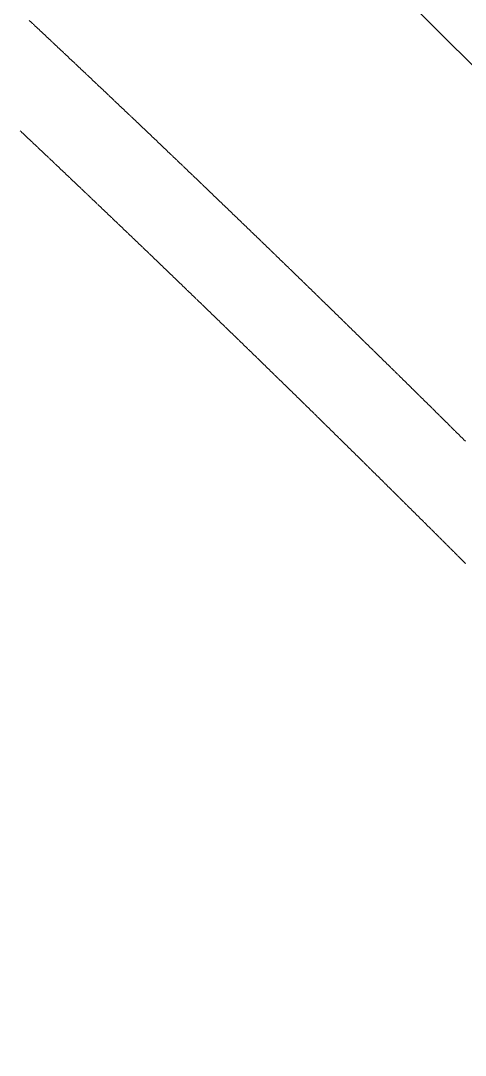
# Model space of a CAD drawing. Extents: x 174934 to 192674, y 648863 to 672607.
# Drawn here: x 185142.8 to 185194.1, y 656664.4 to 656783.9 of the extents above; entities that cross this region are included whole.
import ezdxf

# ---------------------------------------------------------------- set-up
doc = ezdxf.new("R2010")
doc.units = 0
doc.layers.add('pbitul', color=14, linetype='Continuous', lineweight=0)
doc.layers.add('pspecial', color=7, linetype='Continuous', lineweight=0)

msp = doc.modelspace()

# ---------------------------------------------------------------- linework, layer by layer
at = {"layer": 'pbitul', "flags": 128}
msp.add_lwpolyline([(185428.68, 656538.76), (185351.13, 656623.28), (185286.91, 656693.3), (185246.9, 656735.37), (185225.85, 656755.57), (185221.7, 656751.7), (185213.51, 656760.19), (185186.44, 656787.23), (185168.17, 656803), (185129.72, 656835.45), (185091.72, 656867.97), (185044.99, 656907.71), (185037.33, 656914.23), (185026.06, 656923.81), (184977.27, 656964.79), (184907.1, 657024.53)], dxfattribs=at)
at = {"layer": 'pspecial', "flags": 128}
for points in [[(185143.74, 656783.91), (185143.82, 656783.84), (185143.89, 656783.77), (185143.96, 656783.7), (185144.03, 656783.63), (185144.11, 656783.57), (185144.18, 656783.5), (185144.25, 656783.43), (185144.33, 656783.36), (185144.4, 656783.29), (185144.47, 656783.22), (185144.54, 656783.16), (185144.62, 656783.09), (185144.69, 656783.02), (185144.76, 656782.95), (185144.84, 656782.88), (185144.91, 656782.81), (185144.98, 656782.74), (185145.05, 656782.68), (185145.13, 656782.61), (185145.2, 656782.54), (185145.27, 656782.47), (185145.35, 656782.4), (185145.42, 656782.33), (185145.49, 656782.27), (185145.56, 656782.2), (185145.64, 656782.13), (185145.71, 656782.06), (185145.78, 656781.99), (185145.86, 656781.92), (185145.93, 656781.85), (185146, 656781.79), (185146.07, 656781.72), (185146.15, 656781.65), (185146.22, 656781.58), (185146.29, 656781.51), (185146.37, 656781.44), (185146.44, 656781.37), (185146.51, 656781.31), (185146.58, 656781.24), (185146.66, 656781.17), (185146.73, 656781.1), (185146.8, 656781.03), (185146.88, 656780.96), (185146.95, 656780.89), (185147.02, 656780.83), (185147.09, 656780.76), (185147.17, 656780.69), (185147.24, 656780.62), (185147.31, 656780.55), (185147.39, 656780.48), (185147.46, 656780.41), (185147.53, 656780.35), (185147.6, 656780.28), (185147.68, 656780.21), (185147.75, 656780.14), (185147.82, 656780.07), (185147.89, 656780), (185147.97, 656779.93), (185148.04, 656779.87), (185148.11, 656779.8), (185148.19, 656779.73), (185148.26, 656779.66), (185148.33, 656779.59), (185148.4, 656779.52), (185148.48, 656779.45), (185148.55, 656779.39), (185148.62, 656779.32), (185148.69, 656779.25), (185148.77, 656779.18), (185148.84, 656779.11), (185148.91, 656779.04), (185148.99, 656778.97), (185149.06, 656778.91), (185149.13, 656778.84), (185149.2, 656778.77), (185149.28, 656778.7), (185149.35, 656778.63), (185149.42, 656778.56), (185149.49, 656778.49), (185149.57, 656778.42), (185149.64, 656778.36), (185149.71, 656778.29), (185149.79, 656778.22), (185149.86, 656778.15), (185149.93, 656778.08), (185150, 656778.01), (185150.08, 656777.94), (185150.15, 656777.88), (185150.22, 656777.81), (185150.29, 656777.74), (185150.37, 656777.67), (185150.44, 656777.6), (185150.51, 656777.53), (185150.58, 656777.46), (185150.66, 656777.39), (185150.73, 656777.33), (185150.8, 656777.26), (185150.88, 656777.19), (185150.95, 656777.12), (185151.02, 656777.05), (185151.09, 656776.98), (185151.17, 656776.91), (185151.24, 656776.84), (185151.31, 656776.78), (185151.38, 656776.71), (185151.46, 656776.64), (185151.53, 656776.57), (185151.6, 656776.5), (185151.67, 656776.43), (185151.75, 656776.36), (185151.82, 656776.29), (185151.89, 656776.23), (185151.97, 656776.16), (185152.04, 656776.09), (185152.11, 656776.02), (185152.18, 656775.95), (185152.26, 656775.88), (185152.33, 656775.81), (185152.4, 656775.74), (185152.47, 656775.68), (185152.55, 656775.61), (185152.62, 656775.54), (185152.69, 656775.47), (185152.76, 656775.4), (185152.84, 656775.33), (185152.91, 656775.26), (185152.98, 656775.19), (185153.05, 656775.13), (185153.13, 656775.06), (185153.2, 656774.99), (185153.27, 656774.92), (185153.34, 656774.85), (185153.42, 656774.78), (185153.49, 656774.71), (185153.56, 656774.64), (185153.63, 656774.58), (185153.71, 656774.51), (185153.78, 656774.44), (185153.85, 656774.37), (185153.92, 656774.3), (185154, 656774.23), (185154.07, 656774.16), (185154.14, 656774.09), (185154.21, 656774.02), (185154.29, 656773.96), (185154.36, 656773.89), (185154.43, 656773.82), (185154.5, 656773.75), (185154.58, 656773.68), (185154.65, 656773.61), (185154.72, 656773.54), (185154.79, 656773.47), (185154.87, 656773.4), (185154.94, 656773.34), (185155.01, 656773.27), (185155.08, 656773.2), (185155.16, 656773.13), (185155.23, 656773.06), (185155.3, 656772.99), (185155.37, 656772.92), (185155.45, 656772.85), (185155.52, 656772.78), (185155.59, 656772.72), (185155.66, 656772.65), (185155.74, 656772.58), (185155.81, 656772.51), (185155.88, 656772.44), (185155.95, 656772.37), (185156.03, 656772.3), (185156.1, 656772.23), (185156.17, 656772.16), (185156.24, 656772.1), (185156.32, 656772.03), (185156.39, 656771.96), (185156.46, 656771.89), (185156.53, 656771.82), (185156.61, 656771.75), (185156.68, 656771.68), (185156.75, 656771.61), (185156.82, 656771.54), (185156.9, 656771.47), (185156.97, 656771.41), (185157.04, 656771.34), (185157.11, 656771.27), (185157.19, 656771.2), (185157.26, 656771.13), (185157.33, 656771.06), (185157.4, 656770.99), (185157.48, 656770.92), (185157.55, 656770.85), (185157.62, 656770.79), (185157.69, 656770.72), (185157.76, 656770.65), (185157.84, 656770.58), (185157.91, 656770.51), (185157.98, 656770.44), (185158.05, 656770.37), (185158.13, 656770.3), (185158.2, 656770.23), (185158.27, 656770.16), (185158.34, 656770.1), (185158.42, 656770.03), (185158.49, 656769.96), (185158.56, 656769.89), (185158.63, 656769.82), (185158.71, 656769.75), (185158.78, 656769.68), (185158.85, 656769.61), (185158.92, 656769.54), (185159, 656769.47), (185159.07, 656769.4), (185159.14, 656769.34), (185159.21, 656769.27), (185159.28, 656769.2), (185159.36, 656769.13), (185159.43, 656769.06), (185159.5, 656768.99), (185159.57, 656768.92), (185159.65, 656768.85), (185159.72, 656768.78), (185159.79, 656768.71), (185159.86, 656768.65), (185159.94, 656768.58), (185160.01, 656768.51), (185160.08, 656768.44), (185160.15, 656768.37), (185160.22, 656768.3), (185160.3, 656768.23), (185160.37, 656768.16), (185160.44, 656768.09), (185160.51, 656768.02), (185160.59, 656767.95), (185160.66, 656767.89), (185160.73, 656767.82), (185160.8, 656767.75), (185160.87, 656767.68), (185160.95, 656767.61), (185161.02, 656767.54), (185161.09, 656767.47), (185161.16, 656767.4), (185161.24, 656767.33), (185161.31, 656767.26), (185161.38, 656767.19), (185161.45, 656767.12), (185161.53, 656767.06), (185161.6, 656766.99), (185161.67, 656766.92), (185161.74, 656766.85), (185161.81, 656766.78), (185161.89, 656766.71), (185161.96, 656766.64), (185162.03, 656766.57), (185162.1, 656766.5), (185162.18, 656766.43), (185162.25, 656766.36), (185162.32, 656766.29), (185162.39, 656766.23), (185162.46, 656766.16), (185162.54, 656766.09), (185162.61, 656766.02), (185162.68, 656765.95), (185162.75, 656765.88), (185162.83, 656765.81), (185162.9, 656765.74), (185162.97, 656765.67), (185163.04, 656765.6), (185163.11, 656765.53), (185163.19, 656765.46), (185163.26, 656765.4), (185163.33, 656765.33), (185163.4, 656765.26), (185163.47, 656765.19), (185163.55, 656765.12), (185163.62, 656765.05), (185163.69, 656764.98), (185163.76, 656764.91), (185163.84, 656764.84), (185163.91, 656764.77), (185163.98, 656764.7), (185164.05, 656764.63), (185164.12, 656764.56), (185164.2, 656764.5), (185164.27, 656764.43), (185164.34, 656764.36), (185164.41, 656764.29), (185164.48, 656764.22), (185164.56, 656764.15), (185164.63, 656764.08), (185164.7, 656764.01), (185164.77, 656763.94), (185164.85, 656763.87), (185164.92, 656763.8), (185164.99, 656763.73), (185165.06, 656763.66), (185165.13, 656763.59), (185165.21, 656763.53), (185165.28, 656763.46), (185165.35, 656763.39), (185165.42, 656763.32), (185165.49, 656763.25), (185165.57, 656763.18), (185165.64, 656763.11), (185165.71, 656763.04), (185165.78, 656762.97), (185165.85, 656762.9), (185165.93, 656762.83), (185166, 656762.76), (185166.07, 656762.69), (185166.14, 656762.62), (185166.22, 656762.56), (185166.29, 656762.49), (185166.36, 656762.42), (185166.43, 656762.35), (185166.5, 656762.28), (185166.58, 656762.21), (185166.65, 656762.14), (185166.72, 656762.07), (185166.79, 656762), (185166.86, 656761.93), (185166.94, 656761.86), (185167.01, 656761.79), (185167.08, 656761.72), (185167.15, 656761.65), (185167.22, 656761.58), (185167.3, 656761.51), (185167.37, 656761.45), (185167.44, 656761.38), (185167.51, 656761.31), (185167.58, 656761.24), (185167.66, 656761.17), (185167.73, 656761.1), (185167.8, 656761.03), (185167.87, 656760.96), (185167.94, 656760.89), (185168.02, 656760.82), (185168.09, 656760.75), (185168.16, 656760.68), (185168.23, 656760.61), (185168.3, 656760.54), (185168.38, 656760.47), (185168.45, 656760.4), (185168.52, 656760.33), (185168.59, 656760.27), (185168.66, 656760.2), (185168.74, 656760.13), (185168.81, 656760.06), (185168.88, 656759.99), (185168.95, 656759.92), (185169.02, 656759.85), (185169.1, 656759.78), (185169.17, 656759.71), (185169.24, 656759.64), (185169.31, 656759.57), (185169.38, 656759.5), (185169.46, 656759.43), (185169.53, 656759.36), (185169.6, 656759.29), (185169.67, 656759.22), (185169.74, 656759.15), (185169.81, 656759.08), (185169.89, 656759.02), (185169.96, 656758.95), (185170.03, 656758.88), (185170.1, 656758.81), (185170.17, 656758.74), (185170.25, 656758.67), (185170.32, 656758.6), (185170.39, 656758.53), (185170.46, 656758.46), (185170.53, 656758.39), (185170.61, 656758.32), (185170.68, 656758.25), (185170.75, 656758.18), (185170.82, 656758.11), (185170.89, 656758.04), (185170.97, 656757.97), (185171.04, 656757.9), (185171.11, 656757.83), (185171.18, 656757.76), (185171.25, 656757.69), (185171.32, 656757.63), (185171.4, 656757.56), (185171.47, 656757.49), (185171.54, 656757.42), (185171.61, 656757.35), (185171.68, 656757.28), (185171.76, 656757.21), (185171.83, 656757.14), (185171.9, 656757.07), (185171.97, 656757), (185172.04, 656756.93), (185172.11, 656756.86), (185172.19, 656756.79), (185172.26, 656756.72), (185172.33, 656756.65), (185172.4, 656756.58), (185172.47, 656756.51), (185172.55, 656756.44), (185172.62, 656756.37), (185172.69, 656756.3), (185172.76, 656756.23), (185172.83, 656756.16), (185172.9, 656756.09), (185172.98, 656756.03), (185173.05, 656755.96), (185173.12, 656755.89), (185173.19, 656755.82), (185173.26, 656755.75), (185173.34, 656755.68), (185173.41, 656755.61), (185173.48, 656755.54), (185173.55, 656755.47), (185173.62, 656755.4), (185173.69, 656755.33), (185173.77, 656755.26), (185173.84, 656755.19), (185173.91, 656755.12), (185173.98, 656755.05), (185174.05, 656754.98), (185174.13, 656754.91), (185174.2, 656754.84), (185174.27, 656754.77), (185174.34, 656754.7), (185174.41, 656754.63), (185174.48, 656754.56), (185174.56, 656754.49), (185174.63, 656754.42), (185174.7, 656754.35), (185174.77, 656754.28), (185174.84, 656754.21), (185174.91, 656754.14), (185174.99, 656754.07), (185175.06, 656754.01), (185175.13, 656753.94), (185175.2, 656753.87), (185175.27, 656753.8), (185175.34, 656753.73), (185175.42, 656753.66), (185175.49, 656753.59), (185175.56, 656753.52), (185175.63, 656753.45), (185175.7, 656753.38), (185175.77, 656753.31), (185175.85, 656753.24), (185175.92, 656753.17), (185175.99, 656753.1), (185176.06, 656753.03), (185176.13, 656752.96), (185176.2, 656752.89), (185176.28, 656752.82), (185176.35, 656752.75), (185176.42, 656752.68), (185176.49, 656752.61), (185176.56, 656752.54), (185176.63, 656752.47), (185176.71, 656752.4), (185176.78, 656752.33), (185176.85, 656752.26), (185176.92, 656752.19), (185176.99, 656752.12), (185177.06, 656752.05), (185177.14, 656751.98), (185177.21, 656751.91), (185177.28, 656751.84), (185177.35, 656751.77), (185177.42, 656751.7), (185177.49, 656751.63), (185177.57, 656751.56), (185177.64, 656751.49), (185177.71, 656751.42), (185177.78, 656751.36), (185177.85, 656751.29), (185177.92, 656751.22), (185178, 656751.15), (185178.07, 656751.08), (185178.14, 656751.01), (185178.21, 656750.94), (185178.28, 656750.87), (185178.35, 656750.8), (185178.43, 656750.73), (185178.5, 656750.66), (185178.57, 656750.59), (185178.64, 656750.52), (185178.71, 656750.45), (185178.78, 656750.38), (185178.85, 656750.31), (185178.93, 656750.24), (185179, 656750.17), (185179.07, 656750.1), (185179.14, 656750.03), (185179.21, 656749.96), (185179.28, 656749.89), (185179.36, 656749.82), (185179.43, 656749.75), (185179.5, 656749.68), (185179.57, 656749.61), (185179.64, 656749.54), (185179.71, 656749.47), (185179.79, 656749.4), (185179.86, 656749.33), (185179.93, 656749.26), (185180, 656749.19), (185180.07, 656749.12), (185180.14, 656749.05), (185180.21, 656748.98), (185180.29, 656748.91), (185180.36, 656748.84), (185180.43, 656748.77), (185180.5, 656748.7), (185180.57, 656748.63), (185180.64, 656748.56), (185180.71, 656748.49), (185180.79, 656748.42), (185180.86, 656748.35), (185180.93, 656748.28), (185181, 656748.21), (185181.07, 656748.14), (185181.14, 656748.07), (185181.22, 656748), (185181.29, 656747.93), (185181.36, 656747.86), (185181.43, 656747.79), (185181.5, 656747.72), (185181.57, 656747.65), (185181.64, 656747.58), (185181.72, 656747.51), (185181.79, 656747.44), (185181.86, 656747.37), (185181.93, 656747.3), (185182, 656747.23), (185182.07, 656747.16), (185182.14, 656747.09), (185182.22, 656747.02), (185182.29, 656746.95), (185182.36, 656746.88), (185182.43, 656746.81), (185182.5, 656746.74), (185182.57, 656746.67), (185182.64, 656746.6), (185182.72, 656746.53), (185182.79, 656746.46), (185182.86, 656746.39), (185182.93, 656746.32), (185183, 656746.25), (185183.07, 656746.18), (185183.14, 656746.11), (185183.22, 656746.04), (185183.29, 656745.97), (185183.36, 656745.9), (185183.43, 656745.83), (185183.5, 656745.76), (185183.57, 656745.69), (185183.64, 656745.62), (185183.72, 656745.55), (185183.79, 656745.48), (185183.86, 656745.41), (185183.93, 656745.34), (185184, 656745.27), (185184.07, 656745.2), (185184.14, 656745.13), (185184.21, 656745.06), (185184.29, 656744.99), (185184.36, 656744.92), (185184.43, 656744.85), (185184.5, 656744.78), (185184.57, 656744.71), (185184.64, 656744.64), (185184.71, 656744.57), (185184.79, 656744.5), (185184.86, 656744.43), (185184.93, 656744.36), (185185, 656744.29), (185185.07, 656744.22), (185185.14, 656744.15), (185185.21, 656744.08), (185185.28, 656744.01), (185185.36, 656743.94), (185185.43, 656743.87), (185185.5, 656743.8), (185185.57, 656743.73), (185185.64, 656743.66), (185185.71, 656743.59), (185185.78, 656743.52), (185185.86, 656743.45), (185185.93, 656743.38), (185186, 656743.31), (185186.07, 656743.24), (185186.14, 656743.17), (185186.21, 656743.1), (185186.28, 656743.03), (185186.35, 656742.96), (185186.43, 656742.89), (185186.5, 656742.82), (185186.57, 656742.75), (185186.64, 656742.68), (185186.71, 656742.61), (185186.78, 656742.54), (185186.85, 656742.47), (185186.92, 656742.4), (185187, 656742.33), (185187.07, 656742.26), (185187.14, 656742.19), (185187.21, 656742.12), (185187.28, 656742.05), (185187.35, 656741.98), (185187.42, 656741.91), (185187.49, 656741.84), (185187.57, 656741.77), (185187.64, 656741.7), (185187.71, 656741.63), (185187.78, 656741.56), (185187.85, 656741.49), (185187.92, 656741.41), (185187.99, 656741.34), (185188.06, 656741.27), (185188.14, 656741.2), (185188.21, 656741.13), (185188.28, 656741.06), (185188.35, 656740.99), (185188.42, 656740.92), (185188.49, 656740.85), (185188.56, 656740.78), (185188.63, 656740.71), (185188.7, 656740.64), (185188.78, 656740.57), (185188.85, 656740.5), (185188.92, 656740.43), (185188.99, 656740.36), (185189.06, 656740.29), (185189.13, 656740.22), (185189.2, 656740.15), (185189.27, 656740.08), (185189.35, 656740.01), (185189.42, 656739.94), (185189.49, 656739.87), (185189.56, 656739.8), (185189.63, 656739.73), (185189.7, 656739.66), (185189.77, 656739.59), (185189.84, 656739.52), (185189.91, 656739.45), (185189.99, 656739.38), (185190.06, 656739.31), (185190.13, 656739.24), (185190.2, 656739.17), (185190.27, 656739.1), (185190.34, 656739.03), (185190.41, 656738.96), (185190.48, 656738.89), (185190.55, 656738.82), (185190.63, 656738.75), (185190.7, 656738.67), (185190.77, 656738.6), (185190.84, 656738.53), (185190.91, 656738.46), (185190.98, 656738.39), (185191.05, 656738.32), (185191.12, 656738.25), (185191.19, 656738.18), (185191.27, 656738.11), (185191.34, 656738.04), (185191.41, 656737.97), (185191.48, 656737.9), (185191.55, 656737.83), (185191.62, 656737.76), (185191.69, 656737.69), (185191.76, 656737.62), (185191.83, 656737.55), (185191.91, 656737.48), (185191.98, 656737.41), (185192.05, 656737.34), (185192.12, 656737.27), (185192.19, 656737.2), (185192.26, 656737.13), (185192.33, 656737.06), (185192.4, 656736.99), (185192.47, 656736.92), (185192.54, 656736.85), (185192.62, 656736.78), (185192.69, 656736.7), (185192.76, 656736.63), (185192.83, 656736.56), (185192.9, 656736.49), (185192.97, 656736.42), (185193.04, 656736.35), (185193.11, 656736.28), (185193.18, 656736.21), (185193.25, 656736.14), (185193.33, 656736.07), (185193.4, 656736), (185193.47, 656735.93), (185193.54, 656735.86), (185193.61, 656735.79), (185193.68, 656735.72), (185193.75, 656735.65), (185193.82, 656735.58), (185193.89, 656735.51), (185193.96, 656735.44), (185194.04, 656735.37), (185194.11, 656735.3)], [(185194.12, 656721.16), (185194.05, 656721.23), (185193.98, 656721.3), (185193.91, 656721.37), (185193.84, 656721.45), (185193.77, 656721.52), (185193.7, 656721.59), (185193.63, 656721.66), (185193.56, 656721.73), (185193.48, 656721.8), (185193.41, 656721.87), (185193.34, 656721.94), (185193.27, 656722.01), (185193.2, 656722.08), (185193.13, 656722.15), (185193.06, 656722.22), (185192.99, 656722.29), (185192.92, 656722.36), (185192.85, 656722.44), (185192.78, 656722.51), (185192.71, 656722.58), (185192.64, 656722.65), (185192.57, 656722.72), (185192.49, 656722.79), (185192.42, 656722.86), (185192.35, 656722.93), (185192.28, 656723), (185192.21, 656723.07), (185192.14, 656723.14), (185192.07, 656723.21), (185192, 656723.28), (185191.93, 656723.35), (185191.86, 656723.42), (185191.79, 656723.5), (185191.72, 656723.57), (185191.65, 656723.64), (185191.57, 656723.71), (185191.5, 656723.78), (185191.43, 656723.85), (185191.36, 656723.92), (185191.29, 656723.99), (185191.22, 656724.06), (185191.15, 656724.13), (185191.08, 656724.2), (185191.01, 656724.27), (185190.94, 656724.34), (185190.87, 656724.41), (185190.8, 656724.48), (185190.72, 656724.55), (185190.65, 656724.63), (185190.58, 656724.7), (185190.51, 656724.77), (185190.44, 656724.84), (185190.37, 656724.91), (185190.3, 656724.98), (185190.23, 656725.05), (185190.16, 656725.12), (185190.09, 656725.19), (185190.02, 656725.26), (185189.95, 656725.33), (185189.87, 656725.4), (185189.8, 656725.47), (185189.73, 656725.54), (185189.66, 656725.61), (185189.59, 656725.68), (185189.52, 656725.75), (185189.45, 656725.83), (185189.38, 656725.9), (185189.31, 656725.97), (185189.24, 656726.04), (185189.17, 656726.11), (185189.1, 656726.18), (185189.02, 656726.25), (185188.95, 656726.32), (185188.88, 656726.39), (185188.81, 656726.46), (185188.74, 656726.53), (185188.67, 656726.6), (185188.6, 656726.67), (185188.53, 656726.74), (185188.46, 656726.81), (185188.39, 656726.88), (185188.32, 656726.95), (185188.24, 656727.02), (185188.17, 656727.09), (185188.1, 656727.17), (185188.03, 656727.24), (185187.96, 656727.31), (185187.89, 656727.38), (185187.82, 656727.45), (185187.75, 656727.52), (185187.68, 656727.59), (185187.61, 656727.66), (185187.54, 656727.73), (185187.46, 656727.8), (185187.39, 656727.87), (185187.32, 656727.94), (185187.25, 656728.01), (185187.18, 656728.08), (185187.11, 656728.15), (185187.04, 656728.22), (185186.97, 656728.29), (185186.9, 656728.36), (185186.83, 656728.43), (185186.75, 656728.5), (185186.68, 656728.57), (185186.61, 656728.64), (185186.54, 656728.72), (185186.47, 656728.79), (185186.4, 656728.86), (185186.33, 656728.93), (185186.26, 656729), (185186.19, 656729.07), (185186.12, 656729.14), (185186.04, 656729.21), (185185.97, 656729.28), (185185.9, 656729.35), (185185.83, 656729.42), (185185.76, 656729.49), (185185.69, 656729.56), (185185.62, 656729.63), (185185.55, 656729.7), (185185.48, 656729.77), (185185.41, 656729.84), (185185.33, 656729.91), (185185.26, 656729.98), (185185.19, 656730.05), (185185.12, 656730.12), (185185.05, 656730.19), (185184.98, 656730.26), (185184.91, 656730.33), (185184.84, 656730.4), (185184.77, 656730.48), (185184.69, 656730.55), (185184.62, 656730.62), (185184.55, 656730.69), (185184.48, 656730.76), (185184.41, 656730.83), (185184.34, 656730.9), (185184.27, 656730.97), (185184.2, 656731.04), (185184.13, 656731.11), (185184.06, 656731.18), (185183.98, 656731.25), (185183.91, 656731.32), (185183.84, 656731.39), (185183.77, 656731.46), (185183.7, 656731.53), (185183.63, 656731.6), (185183.56, 656731.67), (185183.49, 656731.74), (185183.42, 656731.81), (185183.34, 656731.88), (185183.27, 656731.95), (185183.2, 656732.02), (185183.13, 656732.09), (185183.06, 656732.16), (185182.99, 656732.23), (185182.92, 656732.3), (185182.85, 656732.37), (185182.78, 656732.44), (185182.7, 656732.51), (185182.63, 656732.58), (185182.56, 656732.66), (185182.49, 656732.73), (185182.42, 656732.8), (185182.35, 656732.87), (185182.28, 656732.94), (185182.21, 656733.01), (185182.13, 656733.08), (185182.06, 656733.15), (185181.99, 656733.22), (185181.92, 656733.29), (185181.85, 656733.36), (185181.78, 656733.43), (185181.71, 656733.5), (185181.64, 656733.57), (185181.57, 656733.64), (185181.49, 656733.71), (185181.42, 656733.78), (185181.35, 656733.85), (185181.28, 656733.92), (185181.21, 656733.99), (185181.14, 656734.06), (185181.07, 656734.13), (185181, 656734.2), (185180.92, 656734.27), (185180.85, 656734.34), (185180.78, 656734.41), (185180.71, 656734.48), (185180.64, 656734.55), (185180.57, 656734.62), (185180.5, 656734.69), (185180.43, 656734.76), (185180.35, 656734.83), (185180.28, 656734.9), (185180.21, 656734.97), (185180.14, 656735.04), (185180.07, 656735.11), (185180, 656735.18), (185179.93, 656735.25), (185179.86, 656735.32), (185179.78, 656735.39), (185179.71, 656735.46), (185179.64, 656735.53), (185179.57, 656735.6), (185179.5, 656735.67), (185179.43, 656735.74), (185179.36, 656735.81), (185179.29, 656735.88), (185179.21, 656735.95), (185179.14, 656736.02), (185179.07, 656736.09), (185179, 656736.17), (185178.93, 656736.24), (185178.86, 656736.31), (185178.79, 656736.38), (185178.72, 656736.45), (185178.64, 656736.52), (185178.57, 656736.59), (185178.5, 656736.66), (185178.43, 656736.73), (185178.36, 656736.8), (185178.29, 656736.87), (185178.22, 656736.94), (185178.15, 656737.01), (185178.07, 656737.08), (185178, 656737.15), (185177.93, 656737.22), (185177.86, 656737.29), (185177.79, 656737.36), (185177.72, 656737.43), (185177.65, 656737.5), (185177.57, 656737.57), (185177.5, 656737.64), (185177.43, 656737.71), (185177.36, 656737.78), (185177.29, 656737.85), (185177.22, 656737.92), (185177.15, 656737.99), (185177.08, 656738.06), (185177, 656738.13), (185176.93, 656738.2), (185176.86, 656738.27), (185176.79, 656738.34), (185176.72, 656738.41), (185176.65, 656738.48), (185176.58, 656738.55), (185176.5, 656738.62), (185176.43, 656738.69), (185176.36, 656738.76), (185176.29, 656738.83), (185176.22, 656738.9), (185176.15, 656738.97), (185176.08, 656739.04), (185176, 656739.11), (185175.93, 656739.18), (185175.86, 656739.25), (185175.79, 656739.32), (185175.72, 656739.39), (185175.65, 656739.46), (185175.58, 656739.53), (185175.5, 656739.6), (185175.43, 656739.67), (185175.36, 656739.74), (185175.29, 656739.81), (185175.22, 656739.88), (185175.15, 656739.95), (185175.08, 656740.02), (185175, 656740.09), (185174.93, 656740.16), (185174.86, 656740.23), (185174.79, 656740.3), (185174.72, 656740.37), (185174.65, 656740.44), (185174.58, 656740.51), (185174.5, 656740.58), (185174.43, 656740.65), (185174.36, 656740.72), (185174.29, 656740.79), (185174.22, 656740.86), (185174.15, 656740.93), (185174.08, 656741), (185174, 656741.07), (185173.93, 656741.14), (185173.86, 656741.21), (185173.79, 656741.28), (185173.72, 656741.35), (185173.65, 656741.42), (185173.57, 656741.49), (185173.5, 656741.56), (185173.43, 656741.63), (185173.36, 656741.7), (185173.29, 656741.77), (185173.22, 656741.84), (185173.15, 656741.91), (185173.07, 656741.98), (185173, 656742.05), (185172.93, 656742.12), (185172.86, 656742.19), (185172.79, 656742.26), (185172.72, 656742.33), (185172.64, 656742.4), (185172.57, 656742.46), (185172.5, 656742.53), (185172.43, 656742.6), (185172.36, 656742.67), (185172.29, 656742.74), (185172.22, 656742.81), (185172.14, 656742.88), (185172.07, 656742.95), (185172, 656743.02), (185171.93, 656743.09), (185171.86, 656743.16), (185171.79, 656743.23), (185171.71, 656743.3), (185171.64, 656743.37), (185171.57, 656743.44), (185171.5, 656743.51), (185171.43, 656743.58), (185171.36, 656743.65), (185171.29, 656743.72), (185171.21, 656743.79), (185171.14, 656743.86), (185171.07, 656743.93), (185171, 656744), (185170.93, 656744.07), (185170.86, 656744.14), (185170.78, 656744.21), (185170.71, 656744.28), (185170.64, 656744.35), (185170.57, 656744.42), (185170.5, 656744.49), (185170.43, 656744.56), (185170.35, 656744.63), (185170.28, 656744.7), (185170.21, 656744.77), (185170.14, 656744.84), (185170.07, 656744.91), (185170, 656744.98), (185169.92, 656745.05), (185169.85, 656745.12), (185169.78, 656745.19), (185169.71, 656745.26), (185169.64, 656745.33), (185169.57, 656745.4), (185169.49, 656745.47), (185169.42, 656745.54), (185169.35, 656745.61), (185169.28, 656745.68), (185169.21, 656745.75), (185169.14, 656745.82), (185169.06, 656745.89), (185168.99, 656745.95), (185168.92, 656746.02), (185168.85, 656746.09), (185168.78, 656746.16), (185168.71, 656746.23), (185168.63, 656746.3), (185168.56, 656746.37), (185168.49, 656746.44), (185168.42, 656746.51), (185168.35, 656746.58), (185168.28, 656746.65), (185168.2, 656746.72), (185168.13, 656746.79), (185168.06, 656746.86), (185167.99, 656746.93), (185167.92, 656747), (185167.85, 656747.07), (185167.77, 656747.14), (185167.7, 656747.21), (185167.63, 656747.28), (185167.56, 656747.35), (185167.49, 656747.42), (185167.42, 656747.49), (185167.34, 656747.56), (185167.27, 656747.63), (185167.2, 656747.7), (185167.13, 656747.77), (185167.06, 656747.84), (185166.98, 656747.91), (185166.91, 656747.98), (185166.84, 656748.05), (185166.77, 656748.11), (185166.7, 656748.18), (185166.63, 656748.25), (185166.55, 656748.32), (185166.48, 656748.39), (185166.41, 656748.46), (185166.34, 656748.53), (185166.27, 656748.6), (185166.19, 656748.67), (185166.12, 656748.74), (185166.05, 656748.81), (185165.98, 656748.88), (185165.91, 656748.95), (185165.84, 656749.02), (185165.76, 656749.09), (185165.69, 656749.16), (185165.62, 656749.23), (185165.55, 656749.3), (185165.48, 656749.37), (185165.41, 656749.44), (185165.33, 656749.51), (185165.26, 656749.58), (185165.19, 656749.65), (185165.12, 656749.72), (185165.05, 656749.79), (185164.97, 656749.85), (185164.9, 656749.92), (185164.83, 656749.99), (185164.76, 656750.06), (185164.69, 656750.13), (185164.61, 656750.2), (185164.54, 656750.27), (185164.47, 656750.34), (185164.4, 656750.41), (185164.33, 656750.48), (185164.26, 656750.55), (185164.18, 656750.62), (185164.11, 656750.69), (185164.04, 656750.76), (185163.97, 656750.83), (185163.9, 656750.9), (185163.82, 656750.97), (185163.75, 656751.04), (185163.68, 656751.11), (185163.61, 656751.18), (185163.54, 656751.25), (185163.46, 656751.31), (185163.39, 656751.38), (185163.32, 656751.45), (185163.25, 656751.52), (185163.18, 656751.59), (185163.11, 656751.66), (185163.03, 656751.73), (185162.96, 656751.8), (185162.89, 656751.87), (185162.82, 656751.94), (185162.75, 656752.01), (185162.67, 656752.08), (185162.6, 656752.15), (185162.53, 656752.22), (185162.46, 656752.29), (185162.39, 656752.36), (185162.31, 656752.43), (185162.24, 656752.5), (185162.17, 656752.57), (185162.1, 656752.63), (185162.03, 656752.7), (185161.95, 656752.77), (185161.88, 656752.84), (185161.81, 656752.91), (185161.74, 656752.98), (185161.67, 656753.05), (185161.59, 656753.12), (185161.52, 656753.19), (185161.45, 656753.26), (185161.38, 656753.33), (185161.31, 656753.4), (185161.23, 656753.47), (185161.16, 656753.54), (185161.09, 656753.61), (185161.02, 656753.68), (185160.95, 656753.75), (185160.87, 656753.82), (185160.8, 656753.88), (185160.73, 656753.95), (185160.66, 656754.02), (185160.59, 656754.09), (185160.51, 656754.16), (185160.44, 656754.23), (185160.37, 656754.3), (185160.3, 656754.37), (185160.23, 656754.44), (185160.15, 656754.51), (185160.08, 656754.58), (185160.01, 656754.65), (185159.94, 656754.72), (185159.87, 656754.79), (185159.79, 656754.86), (185159.72, 656754.93), (185159.65, 656754.99), (185159.58, 656755.06), (185159.51, 656755.13), (185159.43, 656755.2), (185159.36, 656755.27), (185159.29, 656755.34), (185159.22, 656755.41), (185159.15, 656755.48), (185159.07, 656755.55), (185159, 656755.62), (185158.93, 656755.69), (185158.86, 656755.76), (185158.79, 656755.83), (185158.71, 656755.9), (185158.64, 656755.97), (185158.57, 656756.03), (185158.5, 656756.1), (185158.42, 656756.17), (185158.35, 656756.24), (185158.28, 656756.31), (185158.21, 656756.38), (185158.14, 656756.45), (185158.06, 656756.52), (185157.99, 656756.59), (185157.92, 656756.66), (185157.85, 656756.73), (185157.78, 656756.8), (185157.7, 656756.87), (185157.63, 656756.94), (185157.56, 656757), (185157.49, 656757.07), (185157.42, 656757.14), (185157.34, 656757.21), (185157.27, 656757.28), (185157.2, 656757.35), (185157.13, 656757.42), (185157.05, 656757.49), (185156.98, 656757.56), (185156.91, 656757.63), (185156.84, 656757.7), (185156.77, 656757.77), (185156.69, 656757.84), (185156.62, 656757.9), (185156.55, 656757.97), (185156.48, 656758.04), (185156.41, 656758.11), (185156.33, 656758.18), (185156.26, 656758.25), (185156.19, 656758.32), (185156.12, 656758.39), (185156.04, 656758.46), (185155.97, 656758.53), (185155.9, 656758.6), (185155.83, 656758.67), (185155.76, 656758.73), (185155.68, 656758.8), (185155.61, 656758.87), (185155.54, 656758.94), (185155.47, 656759.01), (185155.39, 656759.08), (185155.32, 656759.15), (185155.25, 656759.22), (185155.18, 656759.29), (185155.11, 656759.36), (185155.03, 656759.43), (185154.96, 656759.5), (185154.89, 656759.57), (185154.82, 656759.63), (185154.74, 656759.7), (185154.67, 656759.77), (185154.6, 656759.84), (185154.53, 656759.91), (185154.46, 656759.98), (185154.38, 656760.05), (185154.31, 656760.12), (185154.24, 656760.19), (185154.17, 656760.26), (185154.09, 656760.33), (185154.02, 656760.39), (185153.95, 656760.46), (185153.88, 656760.53), (185153.81, 656760.6), (185153.73, 656760.67), (185153.66, 656760.74), (185153.59, 656760.81), (185153.52, 656760.88), (185153.44, 656760.95), (185153.37, 656761.02), (185153.3, 656761.09), (185153.23, 656761.15), (185153.15, 656761.22), (185153.08, 656761.29), (185153.01, 656761.36), (185152.94, 656761.43), (185152.87, 656761.5), (185152.79, 656761.57), (185152.72, 656761.64), (185152.65, 656761.71), (185152.58, 656761.78), (185152.5, 656761.85), (185152.43, 656761.91), (185152.36, 656761.98), (185152.29, 656762.05), (185152.21, 656762.12), (185152.14, 656762.19), (185152.07, 656762.26), (185152, 656762.33), (185151.93, 656762.4), (185151.85, 656762.47), (185151.78, 656762.54), (185151.71, 656762.61), (185151.64, 656762.67), (185151.56, 656762.74), (185151.49, 656762.81), (185151.42, 656762.88), (185151.35, 656762.95), (185151.27, 656763.02), (185151.2, 656763.09), (185151.13, 656763.16), (185151.06, 656763.23), (185150.98, 656763.3), (185150.91, 656763.36), (185150.84, 656763.43), (185150.77, 656763.5), (185150.69, 656763.57), (185150.62, 656763.64), (185150.55, 656763.71), (185150.48, 656763.78), (185150.41, 656763.85), (185150.33, 656763.92), (185150.26, 656763.99), (185150.19, 656764.05), (185150.12, 656764.12), (185150.04, 656764.19), (185149.97, 656764.26), (185149.9, 656764.33), (185149.83, 656764.4), (185149.75, 656764.47), (185149.68, 656764.54), (185149.61, 656764.61), (185149.54, 656764.67), (185149.46, 656764.74), (185149.39, 656764.81), (185149.32, 656764.88), (185149.25, 656764.95), (185149.17, 656765.02), (185149.1, 656765.09), (185149.03, 656765.16), (185148.96, 656765.23), (185148.88, 656765.29), (185148.81, 656765.36), (185148.74, 656765.43), (185148.67, 656765.5), (185148.59, 656765.57), (185148.52, 656765.64), (185148.45, 656765.71), (185148.38, 656765.78), (185148.3, 656765.85), (185148.23, 656765.92), (185148.16, 656765.98), (185148.09, 656766.05), (185148.01, 656766.12), (185147.94, 656766.19), (185147.87, 656766.26), (185147.8, 656766.33), (185147.72, 656766.4), (185147.65, 656766.47), (185147.58, 656766.53), (185147.51, 656766.6), (185147.43, 656766.67), (185147.36, 656766.74), (185147.29, 656766.81), (185147.22, 656766.88), (185147.14, 656766.95), (185147.07, 656767.02), (185147, 656767.09), (185146.93, 656767.15), (185146.85, 656767.22), (185146.78, 656767.29), (185146.71, 656767.36), (185146.64, 656767.43), (185146.56, 656767.5), (185146.49, 656767.57), (185146.42, 656767.64), (185146.35, 656767.71), (185146.27, 656767.77), (185146.2, 656767.84), (185146.13, 656767.91), (185146.06, 656767.98), (185145.98, 656768.05), (185145.91, 656768.12), (185145.84, 656768.19), (185145.77, 656768.26), (185145.69, 656768.32), (185145.62, 656768.39), (185145.55, 656768.46), (185145.48, 656768.53), (185145.4, 656768.6), (185145.33, 656768.67), (185145.26, 656768.74), (185145.18, 656768.81), (185145.11, 656768.87), (185145.04, 656768.94), (185144.97, 656769.01), (185144.89, 656769.08), (185144.82, 656769.15), (185144.75, 656769.22), (185144.68, 656769.29), (185144.6, 656769.36), (185144.53, 656769.42), (185144.46, 656769.49), (185144.39, 656769.56), (185144.31, 656769.63), (185144.24, 656769.7), (185144.17, 656769.77), (185144.1, 656769.84), (185144.02, 656769.91), (185143.95, 656769.97), (185143.88, 656770.04), (185143.8, 656770.11), (185143.73, 656770.18), (185143.66, 656770.25), (185143.59, 656770.32), (185143.51, 656770.39), (185143.44, 656770.46), (185143.37, 656770.52), (185143.3, 656770.59), (185143.22, 656770.66), (185143.15, 656770.73), (185143.08, 656770.8), (185143.01, 656770.87), (185142.93, 656770.94), (185142.86, 656771), (185142.79, 656771.07), (185142.71, 656771.14)]]:
    msp.add_lwpolyline(points, dxfattribs=at)

doc.saveas('drawing.dxf')
